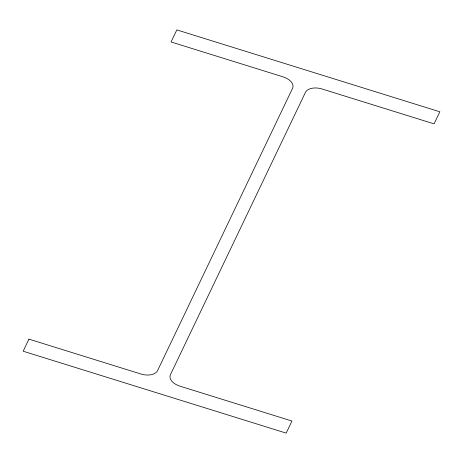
<?xml version="1.0" encoding="UTF-8"?>
<svg xmlns="http://www.w3.org/2000/svg" width="463" height="463" viewBox="0 0 463 463"><rect width="100%" height="100%" fill="white"/><g stroke="black" fill="none" stroke-linecap="round" stroke-linejoin="round"><path stroke-width="0.69" d="M28.926 339.136L23.15 351.209L286.175 433.108L291.95 421.035L179.951 386.159A13.763 8.108 12.8 0 1 170.442 374.66L305.453 92.357A13.763 8.108 12.8 0 1 322.074 88.989L434.074 123.864L439.85 111.791L176.825 29.892L171.05 41.965L283.049 76.841A13.763 8.108 12.8 0 1 292.558 88.34L157.547 370.643A13.763 8.108 12.8 0 1 140.926 374.011L28.926 339.136"/></g></svg>
